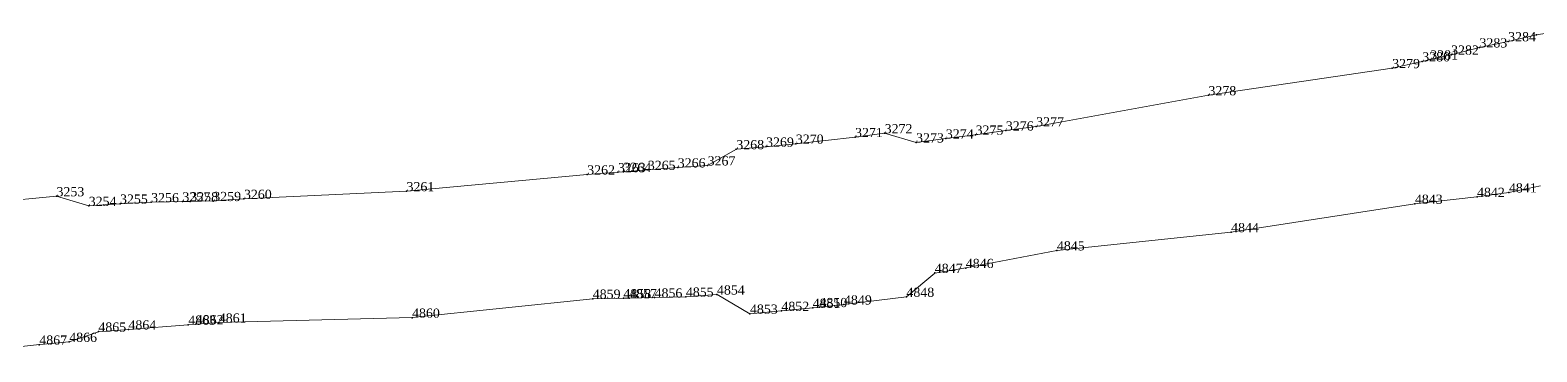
# Model space of a CAD drawing. Header units: metres. Extents: x 543554 to 549226, y 1840763 to 1844579.
# Drawn here: x 547711.5 to 547809.8, y 1842074 to 1842095 of the extents above; entities that cross this region are included whole.
import ezdxf

# ---------------------------------------------------------------- set-up
doc = ezdxf.new("R2010")
doc.units = ezdxf.units.M
doc.header["$MEASUREMENT"] = 0
for name, color, linetype, lineweight in [('Level 12', 7, 'Continuous', 0), ('Level 30', 7, 'Continuous', 0), ('Level 7', 7, 'Continuous', 0)]:
    doc.layers.add(name, color=color, linetype=linetype, lineweight=lineweight)
doc.styles.add('Style-Vntime', font='Vntime.shx')

# ---------------------------------------------------------------- blocks, each defined once
blk = doc.blocks.new('DDCT')
at = {"layer": 'Level 7', "color": 3, "linetype": 'Continuous', "lineweight": 30}
blk.add_point((0, 0), dxfattribs=at)
blk = doc.blocks.new('SHMIA_3252')
at = {"layer": 'Level 12', "color": 2, "linetype": 'Continuous', "lineweight": 0, "style": 'Style-Vntime'}
blk.add_text('3253', height=0.6, dxfattribs=at).set_placement((0, 0))
blk = doc.blocks.new('SHMIA_3253')
at = {"layer": 'Level 12', "color": 2, "linetype": 'Continuous', "lineweight": 0, "style": 'Style-Vntime'}
blk.add_text('3254', height=0.6, dxfattribs=at).set_placement((0, 0))
blk = doc.blocks.new('SHMIA_3254')
at = {"layer": 'Level 12', "color": 2, "linetype": 'Continuous', "lineweight": 0, "style": 'Style-Vntime'}
blk.add_text('3255', height=0.6, dxfattribs=at).set_placement((0, 0))
blk = doc.blocks.new('SHMIA_3255')
at = {"layer": 'Level 12', "color": 2, "linetype": 'Continuous', "lineweight": 0, "style": 'Style-Vntime'}
blk.add_text('3256', height=0.6, dxfattribs=at).set_placement((0, 0))
blk = doc.blocks.new('SHMIA_3256')
at = {"layer": 'Level 12', "color": 2, "linetype": 'Continuous', "lineweight": 0, "style": 'Style-Vntime'}
blk.add_text('3257', height=0.6, dxfattribs=at).set_placement((0, 0))
blk = doc.blocks.new('SHMIA_3257')
at = {"layer": 'Level 12', "color": 2, "linetype": 'Continuous', "lineweight": 0, "style": 'Style-Vntime'}
blk.add_text('3258', height=0.6, dxfattribs=at).set_placement((0, 0))
blk = doc.blocks.new('SHMIA_3258')
at = {"layer": 'Level 12', "color": 2, "linetype": 'Continuous', "lineweight": 0, "style": 'Style-Vntime'}
blk.add_text('3259', height=0.6, dxfattribs=at).set_placement((0, 0))
blk = doc.blocks.new('SHMIA_3259')
at = {"layer": 'Level 12', "color": 2, "linetype": 'Continuous', "lineweight": 0, "style": 'Style-Vntime'}
blk.add_text('3260', height=0.6, dxfattribs=at).set_placement((0, 0))
blk = doc.blocks.new('SHMIA_3260')
at = {"layer": 'Level 12', "color": 2, "linetype": 'Continuous', "lineweight": 0, "style": 'Style-Vntime'}
blk.add_text('3261', height=0.6, dxfattribs=at).set_placement((0, 0))
blk = doc.blocks.new('SHMIA_3261')
at = {"layer": 'Level 12', "color": 2, "linetype": 'Continuous', "lineweight": 0, "style": 'Style-Vntime'}
blk.add_text('3262', height=0.6, dxfattribs=at).set_placement((0, 0))
blk = doc.blocks.new('SHMIA_3262')
at = {"layer": 'Level 12', "color": 2, "linetype": 'Continuous', "lineweight": 0, "style": 'Style-Vntime'}
blk.add_text('3263', height=0.6, dxfattribs=at).set_placement((0, 0))
blk = doc.blocks.new('SHMIA_3263')
at = {"layer": 'Level 12', "color": 2, "linetype": 'Continuous', "lineweight": 0, "style": 'Style-Vntime'}
blk.add_text('3264', height=0.6, dxfattribs=at).set_placement((0, 0))
blk = doc.blocks.new('SHMIA_3264')
at = {"layer": 'Level 12', "color": 2, "linetype": 'Continuous', "lineweight": 0, "style": 'Style-Vntime'}
blk.add_text('3265', height=0.6, dxfattribs=at).set_placement((0, 0))
blk = doc.blocks.new('SHMIA_3265')
at = {"layer": 'Level 12', "color": 2, "linetype": 'Continuous', "lineweight": 0, "style": 'Style-Vntime'}
blk.add_text('3266', height=0.6, dxfattribs=at).set_placement((0, 0))
blk = doc.blocks.new('SHMIA_3266')
at = {"layer": 'Level 12', "color": 2, "linetype": 'Continuous', "lineweight": 0, "style": 'Style-Vntime'}
blk.add_text('3267', height=0.6, dxfattribs=at).set_placement((0, 0))
blk = doc.blocks.new('SHMIA_3267')
at = {"layer": 'Level 12', "color": 2, "linetype": 'Continuous', "lineweight": 0, "style": 'Style-Vntime'}
blk.add_text('3268', height=0.6, dxfattribs=at).set_placement((0, 0))
blk = doc.blocks.new('SHMIA_3268')
at = {"layer": 'Level 12', "color": 2, "linetype": 'Continuous', "lineweight": 0, "style": 'Style-Vntime'}
blk.add_text('3269', height=0.6, dxfattribs=at).set_placement((0, 0))
blk = doc.blocks.new('SHMIA_3269')
at = {"layer": 'Level 12', "color": 2, "linetype": 'Continuous', "lineweight": 0, "style": 'Style-Vntime'}
blk.add_text('3270', height=0.6, dxfattribs=at).set_placement((0, 0))
blk = doc.blocks.new('SHMIA_3270')
at = {"layer": 'Level 12', "color": 2, "linetype": 'Continuous', "lineweight": 0, "style": 'Style-Vntime'}
blk.add_text('3271', height=0.6, dxfattribs=at).set_placement((0, 0))
blk = doc.blocks.new('SHMIA_3271')
at = {"layer": 'Level 12', "color": 2, "linetype": 'Continuous', "lineweight": 0, "style": 'Style-Vntime'}
blk.add_text('3272', height=0.6, dxfattribs=at).set_placement((0, 0))
blk = doc.blocks.new('SHMIA_3272')
at = {"layer": 'Level 12', "color": 2, "linetype": 'Continuous', "lineweight": 0, "style": 'Style-Vntime'}
blk.add_text('3273', height=0.6, dxfattribs=at).set_placement((0, 0))
blk = doc.blocks.new('SHMIA_3273')
at = {"layer": 'Level 12', "color": 2, "linetype": 'Continuous', "lineweight": 0, "style": 'Style-Vntime'}
blk.add_text('3274', height=0.6, dxfattribs=at).set_placement((0, 0))
blk = doc.blocks.new('SHMIA_3274')
at = {"layer": 'Level 12', "color": 2, "linetype": 'Continuous', "lineweight": 0, "style": 'Style-Vntime'}
blk.add_text('3275', height=0.6, dxfattribs=at).set_placement((0, 0))
blk = doc.blocks.new('SHMIA_3275')
at = {"layer": 'Level 12', "color": 2, "linetype": 'Continuous', "lineweight": 0, "style": 'Style-Vntime'}
blk.add_text('3276', height=0.6, dxfattribs=at).set_placement((0, 0))
blk = doc.blocks.new('SHMIA_3276')
at = {"layer": 'Level 12', "color": 2, "linetype": 'Continuous', "lineweight": 0, "style": 'Style-Vntime'}
blk.add_text('3277', height=0.6, dxfattribs=at).set_placement((0, 0))
blk = doc.blocks.new('SHMIA_3277')
at = {"layer": 'Level 12', "color": 2, "linetype": 'Continuous', "lineweight": 0, "style": 'Style-Vntime'}
blk.add_text('3278', height=0.6, dxfattribs=at).set_placement((0, 0))
blk = doc.blocks.new('SHMIA_3278')
at = {"layer": 'Level 12', "color": 2, "linetype": 'Continuous', "lineweight": 0, "style": 'Style-Vntime'}
blk.add_text('3279', height=0.6, dxfattribs=at).set_placement((0, 0))
blk = doc.blocks.new('SHMIA_3279')
at = {"layer": 'Level 12', "color": 2, "linetype": 'Continuous', "lineweight": 0, "style": 'Style-Vntime'}
blk.add_text('3280', height=0.6, dxfattribs=at).set_placement((0, 0))
blk = doc.blocks.new('SHMIA_3280')
at = {"layer": 'Level 12', "color": 2, "linetype": 'Continuous', "lineweight": 0, "style": 'Style-Vntime'}
blk.add_text('3281', height=0.6, dxfattribs=at).set_placement((0, 0))
blk = doc.blocks.new('SHMIA_3281')
at = {"layer": 'Level 12', "color": 2, "linetype": 'Continuous', "lineweight": 0, "style": 'Style-Vntime'}
blk.add_text('3282', height=0.6, dxfattribs=at).set_placement((0, 0))
blk = doc.blocks.new('SHMIA_3282')
at = {"layer": 'Level 12', "color": 2, "linetype": 'Continuous', "lineweight": 0, "style": 'Style-Vntime'}
blk.add_text('3283', height=0.6, dxfattribs=at).set_placement((0, 0))
blk = doc.blocks.new('SHMIA_3283')
at = {"layer": 'Level 12', "color": 2, "linetype": 'Continuous', "lineweight": 0, "style": 'Style-Vntime'}
blk.add_text('3284', height=0.6, dxfattribs=at).set_placement((0, 0))
blk = doc.blocks.new('SHMIA_4840')
at = {"layer": 'Level 12', "color": 2, "linetype": 'Continuous', "lineweight": 0, "style": 'Style-Vntime'}
blk.add_text('4841', height=0.6, dxfattribs=at).set_placement((0, 0))
blk = doc.blocks.new('SHMIA_4841')
at = {"layer": 'Level 12', "color": 2, "linetype": 'Continuous', "lineweight": 0, "style": 'Style-Vntime'}
blk.add_text('4842', height=0.6, dxfattribs=at).set_placement((0, 0))
blk = doc.blocks.new('SHMIA_4842')
at = {"layer": 'Level 12', "color": 2, "linetype": 'Continuous', "lineweight": 0, "style": 'Style-Vntime'}
blk.add_text('4843', height=0.6, dxfattribs=at).set_placement((0, 0))
blk = doc.blocks.new('SHMIA_4843')
at = {"layer": 'Level 12', "color": 2, "linetype": 'Continuous', "lineweight": 0, "style": 'Style-Vntime'}
blk.add_text('4844', height=0.6, dxfattribs=at).set_placement((0, 0))
blk = doc.blocks.new('SHMIA_4844')
at = {"layer": 'Level 12', "color": 2, "linetype": 'Continuous', "lineweight": 0, "style": 'Style-Vntime'}
blk.add_text('4845', height=0.6, dxfattribs=at).set_placement((0, 0))
blk = doc.blocks.new('SHMIA_4845')
at = {"layer": 'Level 12', "color": 2, "linetype": 'Continuous', "lineweight": 0, "style": 'Style-Vntime'}
blk.add_text('4846', height=0.6, dxfattribs=at).set_placement((0, 0))
blk = doc.blocks.new('SHMIA_4846')
at = {"layer": 'Level 12', "color": 2, "linetype": 'Continuous', "lineweight": 0, "style": 'Style-Vntime'}
blk.add_text('4847', height=0.6, dxfattribs=at).set_placement((0, 0))
blk = doc.blocks.new('SHMIA_4847')
at = {"layer": 'Level 12', "color": 2, "linetype": 'Continuous', "lineweight": 0, "style": 'Style-Vntime'}
blk.add_text('4848', height=0.6, dxfattribs=at).set_placement((0, 0))
blk = doc.blocks.new('SHMIA_4848')
at = {"layer": 'Level 12', "color": 2, "linetype": 'Continuous', "lineweight": 0, "style": 'Style-Vntime'}
blk.add_text('4849', height=0.6, dxfattribs=at).set_placement((0, 0))
blk = doc.blocks.new('SHMIA_4849')
at = {"layer": 'Level 12', "color": 2, "linetype": 'Continuous', "lineweight": 0, "style": 'Style-Vntime'}
blk.add_text('4850', height=0.6, dxfattribs=at).set_placement((0, 0))
blk = doc.blocks.new('SHMIA_4850')
at = {"layer": 'Level 12', "color": 2, "linetype": 'Continuous', "lineweight": 0, "style": 'Style-Vntime'}
blk.add_text('4851', height=0.6, dxfattribs=at).set_placement((0, 0))
blk = doc.blocks.new('SHMIA_4851')
at = {"layer": 'Level 12', "color": 2, "linetype": 'Continuous', "lineweight": 0, "style": 'Style-Vntime'}
blk.add_text('4852', height=0.6, dxfattribs=at).set_placement((0, 0))
blk = doc.blocks.new('SHMIA_4852')
at = {"layer": 'Level 12', "color": 2, "linetype": 'Continuous', "lineweight": 0, "style": 'Style-Vntime'}
blk.add_text('4853', height=0.6, dxfattribs=at).set_placement((0, 0))
blk = doc.blocks.new('SHMIA_4853')
at = {"layer": 'Level 12', "color": 2, "linetype": 'Continuous', "lineweight": 0, "style": 'Style-Vntime'}
blk.add_text('4854', height=0.6, dxfattribs=at).set_placement((0, 0))
blk = doc.blocks.new('SHMIA_4854')
at = {"layer": 'Level 12', "color": 2, "linetype": 'Continuous', "lineweight": 0, "style": 'Style-Vntime'}
blk.add_text('4855', height=0.6, dxfattribs=at).set_placement((0, 0))
blk = doc.blocks.new('SHMIA_4855')
at = {"layer": 'Level 12', "color": 2, "linetype": 'Continuous', "lineweight": 0, "style": 'Style-Vntime'}
blk.add_text('4856', height=0.6, dxfattribs=at).set_placement((0, 0))
blk = doc.blocks.new('SHMIA_4856')
at = {"layer": 'Level 12', "color": 2, "linetype": 'Continuous', "lineweight": 0, "style": 'Style-Vntime'}
blk.add_text('4857', height=0.6, dxfattribs=at).set_placement((0, 0))
blk = doc.blocks.new('SHMIA_4857')
at = {"layer": 'Level 12', "color": 2, "linetype": 'Continuous', "lineweight": 0, "style": 'Style-Vntime'}
blk.add_text('4858', height=0.6, dxfattribs=at).set_placement((0, 0))
blk = doc.blocks.new('SHMIA_4858')
at = {"layer": 'Level 12', "color": 2, "linetype": 'Continuous', "lineweight": 0, "style": 'Style-Vntime'}
blk.add_text('4859', height=0.6, dxfattribs=at).set_placement((0, 0))
blk = doc.blocks.new('SHMIA_4859')
at = {"layer": 'Level 12', "color": 2, "linetype": 'Continuous', "lineweight": 0, "style": 'Style-Vntime'}
blk.add_text('4860', height=0.6, dxfattribs=at).set_placement((0, 0))
blk = doc.blocks.new('SHMIA_4860')
at = {"layer": 'Level 12', "color": 2, "linetype": 'Continuous', "lineweight": 0, "style": 'Style-Vntime'}
blk.add_text('4861', height=0.6, dxfattribs=at).set_placement((0, 0))
blk = doc.blocks.new('SHMIA_4861')
at = {"layer": 'Level 12', "color": 2, "linetype": 'Continuous', "lineweight": 0, "style": 'Style-Vntime'}
blk.add_text('4862', height=0.6, dxfattribs=at).set_placement((0, 0))
blk = doc.blocks.new('SHMIA_4862')
at = {"layer": 'Level 12', "color": 2, "linetype": 'Continuous', "lineweight": 0, "style": 'Style-Vntime'}
blk.add_text('4863', height=0.6, dxfattribs=at).set_placement((0, 0))
blk = doc.blocks.new('SHMIA_4863')
at = {"layer": 'Level 12', "color": 2, "linetype": 'Continuous', "lineweight": 0, "style": 'Style-Vntime'}
blk.add_text('4864', height=0.6, dxfattribs=at).set_placement((0, 0))
blk = doc.blocks.new('SHMIA_4864')
at = {"layer": 'Level 12', "color": 2, "linetype": 'Continuous', "lineweight": 0, "style": 'Style-Vntime'}
blk.add_text('4865', height=0.6, dxfattribs=at).set_placement((0, 0))
blk = doc.blocks.new('SHMIA_4865')
at = {"layer": 'Level 12', "color": 2, "linetype": 'Continuous', "lineweight": 0, "style": 'Style-Vntime'}
blk.add_text('4866', height=0.6, dxfattribs=at).set_placement((0, 0))
blk = doc.blocks.new('SHMIA_4866')
at = {"layer": 'Level 12', "color": 2, "linetype": 'Continuous', "lineweight": 0, "style": 'Style-Vntime'}
blk.add_text('4867', height=0.6, dxfattribs=at).set_placement((0, 0))

msp = doc.modelspace()

# ---------------------------------------------------------------- linework, layer by layer
at = {"layer": 'Level 30', "color": 2, "linetype": 'Continuous', "lineweight": 0, "flags": 128}
for points in [[(547709.1638, 1842083.7778), (547713.2397, 1842084.1739), (547715.3422, 1842083.5387), (547717.3765, 1842083.6852), (547719.4137, 1842083.7828), (547721.4529, 1842083.8315), (547721.9626, 1842083.8405), (547723.4631, 1842083.8642), (547725.4592, 1842083.9958), (547736.0563, 1842084.4961), (547747.8405, 1842085.5908), (547749.836, 1842085.7366), (547750.2042, 1842085.7635), (547751.7939, 1842085.8873), (547753.7417, 1842086.0529), (547755.691, 1842086.1848), (547757.5643, 1842087.2385), (547759.5016, 1842087.4085), (547761.4371, 1842087.5979), (547765.3019, 1842088.0347), (547767.2308, 1842088.2821), (547769.2821, 1842087.6781), (547771.2188, 1842087.9371), (547773.1576, 1842088.1872), (547775.1287, 1842088.457), (547777.1109, 1842088.7292), (547788.3358, 1842090.7582), (547800.3235, 1842092.5268), (547802.2775, 1842092.9681), (547802.7996, 1842093.086), (547804.1632, 1842093.4084), (547806.0141, 1842093.8802), (547807.8775, 1842094.2788), (547809.733, 1842094.7126), (547811.6249, 1842095.012)], [(547809.9825, 1842084.8521), (547807.9294, 1842084.4172), (547805.848, 1842084.1339), (547801.797, 1842083.6795), (547789.8228, 1842081.8305), (547778.458, 1842080.6409), (547772.5168, 1842079.4937), (547770.5038, 1842079.1657), (547768.6533, 1842077.6126), (547764.5794, 1842077.1108), (547762.9824, 1842076.9367), (547762.5389, 1842076.8906), (547760.4963, 1842076.6907), (547758.4517, 1842076.5113), (547756.3033, 1842077.7597), (547754.2696, 1842077.6222), (547752.232, 1842077.5583), (547750.5701, 1842077.5243), (547750.201, 1842077.5185), (547748.2004, 1842077.4868), (547736.4224, 1842076.2536), (547723.8153, 1842075.9339), (547722.3187, 1842075.8245), (547721.8303, 1842075.7879), (547717.9261, 1842075.4797), (547715.9739, 1842075.3391), (547714.0674, 1842074.6719), (547712.1234, 1842074.4928), (547707.7729, 1842074.0207)]]:
    msp.add_lwpolyline(points, dxfattribs=at)

# ---------------------------------------------------------------- block references
at = {"layer": 'Level 12', "color": 2, "linetype": 'Continuous', "lineweight": 0}
for name, p in [('SHMIA_3283', (547807.88, 1842094.28)), ('SHMIA_3280', (547802.8, 1842093.09)), ('SHMIA_3281', (547804.16, 1842093.41)), ('SHMIA_3282', (547806.01, 1842093.88)), ('SHMIA_3278', (547800.32, 1842092.53)), ('SHMIA_3279', (547802.28, 1842092.97)), ('SHMIA_3277', (547788.34, 1842090.76)), ('SHMIA_3271', (547767.23, 1842088.28)), ('SHMIA_3274', (547773.16, 1842088.19)), ('SHMIA_3275', (547775.13, 1842088.46)), ('SHMIA_3276', (547777.11, 1842088.73)), ('SHMIA_3267', (547757.56, 1842087.24)), ('SHMIA_3268', (547759.5, 1842087.41)), ('SHMIA_3269', (547761.44, 1842087.6)), ('SHMIA_3270', (547765.3, 1842088.03)), ('SHMIA_3272', (547769.28, 1842087.68)), ('SHMIA_3273', (547771.22, 1842087.94)), ('SHMIA_3261', (547747.84, 1842085.59)), ('SHMIA_3262', (547749.84, 1842085.74)), ('SHMIA_3263', (547750.2, 1842085.76)), ('SHMIA_3264', (547751.79, 1842085.89)), ('SHMIA_3265', (547753.74, 1842086.05)), ('SHMIA_3266', (547755.69, 1842086.18)), ('SHMIA_3260', (547736.06, 1842084.5)), ('SHMIA_4840', (547807.93, 1842084.42)), ('SHMIA_3252', (547713.24, 1842084.17)), ('SHMIA_3253', (547715.34, 1842083.54)), ('SHMIA_3254', (547717.38, 1842083.69)), ('SHMIA_3255', (547719.41, 1842083.78)), ('SHMIA_3256', (547721.45, 1842083.83)), ('SHMIA_3257', (547721.96, 1842083.84)), ('SHMIA_3258', (547723.46, 1842083.86)), ('SHMIA_3259', (547725.46, 1842084)), ('SHMIA_4842', (547801.8, 1842083.68)), ('SHMIA_4841', (547805.85, 1842084.13)), ('SHMIA_4843', (547789.82, 1842081.83)), ('SHMIA_4844', (547778.46, 1842080.64)), ('SHMIA_4845', (547772.52, 1842079.49)), ('SHMIA_4846', (547770.5, 1842079.17)), ('SHMIA_4858', (547748.2, 1842077.49)), ('SHMIA_4857', (547750.2, 1842077.52)), ('SHMIA_4856', (547750.57, 1842077.52)), ('SHMIA_4855', (547752.23, 1842077.56)), ('SHMIA_4854', (547754.27, 1842077.62)), ('SHMIA_4853', (547756.3, 1842077.76)), ('SHMIA_4847', (547768.65, 1842077.61)), ('SHMIA_4852', (547758.45, 1842076.51)), ('SHMIA_4851', (547760.5, 1842076.69)), ('SHMIA_4850', (547762.54, 1842076.89)), ('SHMIA_4849', (547762.98, 1842076.94)), ('SHMIA_4848', (547764.58, 1842077.11)), ('SHMIA_4863', (547717.93, 1842075.48)), ('SHMIA_4862', (547721.83, 1842075.79)), ('SHMIA_4861', (547722.32, 1842075.82)), ('SHMIA_4860', (547723.82, 1842075.93)), ('SHMIA_4859', (547736.42, 1842076.25)), ('SHMIA_4866', (547712.12, 1842074.49)), ('SHMIA_4865', (547714.07, 1842074.67)), ('SHMIA_4864', (547715.97, 1842075.34))]:
    msp.add_blockref(name, p, dxfattribs=at)
at = {"layer": 'Level 7', "color": 3, "linetype": 'Continuous', "lineweight": 30}
for p in [(547809.73, 1842094.71), (547806.01, 1842093.88), (547807.88, 1842094.28), (547802.28, 1842092.97), (547802.8, 1842093.09), (547804.16, 1842093.41), (547800.32, 1842092.53), (547788.34, 1842090.76), (547765.3, 1842088.03), (547767.23, 1842088.28), (547771.22, 1842087.94), (547773.16, 1842088.19), (547775.13, 1842088.46), (547777.11, 1842088.73), (547757.56, 1842087.24), (547759.5, 1842087.41), (547761.44, 1842087.6), (547769.28, 1842087.68), (547751.79, 1842085.89), (547753.74, 1842086.05), (547755.69, 1842086.18), (547747.84, 1842085.59), (547749.84, 1842085.74), (547750.2, 1842085.76), (547713.24, 1842084.17), (547725.46, 1842084), (547736.06, 1842084.5), (547805.85, 1842084.13), (547807.93, 1842084.42), (547715.34, 1842083.54), (547717.38, 1842083.69), (547719.41, 1842083.78), (547721.45, 1842083.83), (547721.96, 1842083.84), (547723.46, 1842083.86), (547801.8, 1842083.68), (547789.82, 1842081.83), (547778.46, 1842080.64), (547770.5, 1842079.17), (547772.52, 1842079.49), (547748.2, 1842077.49), (547750.2, 1842077.52), (547750.57, 1842077.52), (547752.23, 1842077.56), (547754.27, 1842077.62), (547756.3, 1842077.76), (547764.58, 1842077.11), (547768.65, 1842077.61), (547736.42, 1842076.25), (547758.45, 1842076.51), (547760.5, 1842076.69), (547762.54, 1842076.89), (547762.98, 1842076.94), (547715.97, 1842075.34), (547717.93, 1842075.48), (547721.83, 1842075.79), (547722.32, 1842075.82), (547723.82, 1842075.93), (547712.12, 1842074.49), (547714.07, 1842074.67)]:
    msp.add_blockref('DDCT', p, dxfattribs=at)

doc.saveas('drawing.dxf')
